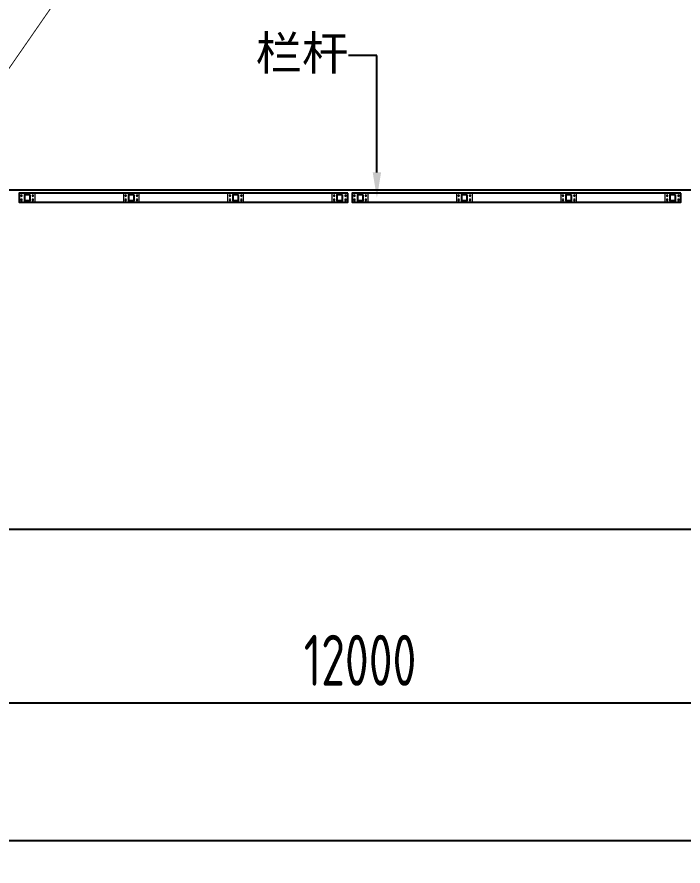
# Model space of a CAD drawing. Header units: millimetres. Extents: x 136606 to 1229059, y 82794 to 127566.
# Drawn here: x 762299 to 768179, y 101918 to 109411 of the extents above; entities that cross this region are included whole.
import ezdxf
from ezdxf import colors
from ezdxf.entities.mleader import LeaderData, LeaderLine
from ezdxf.math import Vec2, Vec3

# ---------------------------------------------------------------- set-up
doc = ezdxf.new("R2010")
doc.units = ezdxf.units.MM
doc.layers.add('HR-pontoon', color=161, linetype='Continuous')
doc.layers.add('方管', color=100, linetype='Continuous')
doc.layers.add('加强板', color=140, linetype='Continuous', lineweight=18)
doc.styles.add('hztxt', font='ros1.shx', dxfattribs={"width": 0.8, "bigfont": 'hztxt.shx'})
doc.styles.get("Standard").update_dxf_attribs({"font": 'arial.ttf'})
doc.dimstyles.new('DIM-150', dxfattribs={"dimscale": 150, "dimtxt": 3, "dimasz": 1, "dimexe": 1.5, "dimexo": 1.5, "dimgap": 1, "dimtad": 1, "dimdec": 1, "dimdsep": 46, "dimtxsty": 'hztxt', "dimblk": 'OBLIQUE', "dimcen": 0, "dimdle": 1.5, "dimclrd": 9, "dimclre": 9, "dimclrt": 2, "dimadec": 1, "dimazin": 0, "dimtfac": 1, "dimtdec": 1, "dimtix": 1, "dimtmove": 2, "dimatfit": 3, "dimldrblk": 'ARCHTICK', "dimfxl": 10, "dimtolj": 1, "dimtzin": 0, "dimarcsym": 1})

# ---------------------------------------------------------------- blocks, each defined once
blk = doc.blocks.new('_Oblique')
at = {"color": 0, "linetype": 'ByBlock', "lineweight": -2}
blk.add_line((-0.5, -0.5), (0.5, 0.5), dxfattribs=at)
blk = doc.blocks.new('*D668')
at = {"color": 9, "lineweight": -2, "transparency": 16777216}
for p, q in [((741298.3, 104662.2), (741298.3, 101918.3)), ((771328.3, 104662.2), (771328.3, 101918.3)), ((741073.3, 102143.3), (771553.3, 102143.3))]:
    blk.add_line(p, q, dxfattribs=at)
at = {"layer": 'Defpoints', "color": 0, "transparency": 16777216}
for p in [(741298.3, 104887.2), (771328.3, 104887.2), (771328.3, 102143.3)]:
    blk.add_point(p, dxfattribs=at)
at = {"color": 9, "lineweight": -2, "transparency": 16777216, "xscale": 150, "yscale": 150, "zscale": 150, "rotation": 180}
blk.add_blockref('_Oblique', (741298.3, 102143.3), dxfattribs=at)
at = {"color": 9, "lineweight": -2, "transparency": 16777216, "xscale": 150, "yscale": 150, "zscale": 150}
blk.add_blockref('_Oblique', (771328.3, 102143.3), dxfattribs=at)
at = {"color": 2, "transparency": 16777216, "insert": (756313.3, 102518.3), "char_height": 450, "attachment_point": 5, "style": 'hztxt'}
blk.add_mtext('\\A1;30030', dxfattribs=at)
blk = doc.blocks.new('_ArchTick')
at = {"color": 0, "linetype": 'ByBlock', "const_width": 0.15}
blk.add_lwpolyline([(-0.5, -0.5), (0.5, 0.5)], dxfattribs=at)
blk = doc.blocks.new('*D671')
at = {"color": 9, "lineweight": -2, "transparency": 16777216}
for p, q in [((759328.3, 104662.2), (759328.3, 103134)), ((771328.3, 104662.2), (771328.3, 103134)), ((759103.3, 103359), (771553.3, 103359))]:
    blk.add_line(p, q, dxfattribs=at)
at = {"layer": 'Defpoints', "color": 0, "transparency": 16777216}
for p in [(759328.3, 104887.2), (771328.3, 104887.2), (771328.3, 103359)]:
    blk.add_point(p, dxfattribs=at)
at = {"color": 9, "lineweight": -2, "transparency": 16777216, "xscale": 150, "yscale": 150, "zscale": 150, "rotation": 180}
blk.add_blockref('_Oblique', (759328.3, 103359), dxfattribs=at)
at = {"color": 9, "lineweight": -2, "transparency": 16777216, "xscale": 150, "yscale": 150, "zscale": 150}
blk.add_blockref('_Oblique', (771328.3, 103359), dxfattribs=at)
at = {"color": 2, "transparency": 16777216, "insert": (765328.3, 103734), "char_height": 450, "attachment_point": 5, "style": 'hztxt'}
blk.add_mtext('\\A1;12000', dxfattribs=at)
blk = doc.blocks.new('*U708')
at = {"layer": '加强板'}
blk.add_lwpolyline([(70, -40), (-70, -40), (-70, 40), (70, 40)], close=True, dxfattribs=at)
for points in [[(-54.2, 19), (-45.8, 19)], [(-50, 23.2), (-50, 14.8)], [(45.8, 19), (54.2, 19)], [(50, 23.2), (50, 14.8)], [(-54.2, -19), (-45.8, -19)], [(-50, -14.8), (-50, -23.2)], [(45.8, -19), (54.2, -19)], [(50, -14.8), (50, -23.2)]]:
    blk.add_lwpolyline(points, dxfattribs=at)
for centre in [(-50, 19), (50, 19), (-50, -19), (50, -19)]:
    blk.add_circle(centre, 7, dxfattribs=at)
at = {"layer": '方管', "color": 6}
blk.add_lwpolyline([(-25, 25), (25, 25), (25, -25), (-25, -25)], close=True, dxfattribs=at)
blk = doc.blocks.new('*U709')
at = {"color": 0, "linetype": 'ByBlock', "lineweight": -2, "transparency": 16777216}
for p in [(0, 0), (920, 0), (1840, 0), (2760, 0)]:
    blk.add_blockref('*U708', p, dxfattribs=at)
blk = doc.blocks.new('*U712')
at = {"layer": '加强板'}
blk.add_lwpolyline([(70, -40), (-70, -40), (-70, 40), (70, 40)], close=True, dxfattribs=at)
for points in [[(-54.2, 19), (-45.8, 19)], [(-50, 23.2), (-50, 14.8)], [(45.8, 19), (54.2, 19)], [(50, 23.2), (50, 14.8)], [(-54.2, -19), (-45.8, -19)], [(-50, -14.8), (-50, -23.2)], [(45.8, -19), (54.2, -19)], [(50, -14.8), (50, -23.2)]]:
    blk.add_lwpolyline(points, dxfattribs=at)
for centre in [(-50, 19), (50, 19), (-50, -19), (50, -19)]:
    blk.add_circle(centre, 7, dxfattribs=at)
at = {"layer": '方管', "color": 6}
blk.add_lwpolyline([(-25, 25), (25, 25), (25, -25), (-25, -25)], close=True, dxfattribs=at)
blk = doc.blocks.new('*U713')
at = {"color": 0, "linetype": 'ByBlock', "lineweight": -2, "transparency": 16777216}
for p in [(0, 0), (920, 0), (1840, 0), (2760, 0)]:
    blk.add_blockref('*U712', p, dxfattribs=at)
blk = doc.blocks.new('*U1663')
at = {"color": 1, "const_width": 8.4}
blk.add_lwpolyline([(3968.6, 5733.4), (-3981.8, -5736)], dxfattribs=at)
blk = doc.blocks.new('*U1664')
at = {"color": 0, "linetype": 'ByBlock', "lineweight": -2, "transparency": 16777216}
blk.add_blockref('*U1663', (0, 0), dxfattribs=at)
blk = doc.blocks.new('*U1653')
blk.add_blockref('*U1664', (37.7, -146.7))
blk = doc.blocks.new('*U1654')
at = {"color": 0, "linetype": 'ByBlock', "lineweight": -2, "transparency": 16777216}
blk.add_blockref('*U1653', (0, 0), dxfattribs=at)

msp = doc.modelspace()

# ---------------------------------------------------------------- linework, layer by layer
for points in [[(765219.2577, 107856.2041), (762319.2577, 107856.2041), (762319.2577, 107776.2041), (765219.2577, 107776.2041)], [(768159.2577, 107856.2041), (765259.2577, 107856.2041), (765259.2577, 107776.2041), (768159.2577, 107776.2041)]]:
    msp.add_lwpolyline(points, close=True)
at = {"layer": 'HR-pontoon'}
msp.add_lwpolyline([(771328.2577, 107887.2047), (771328.2578, 104887.2047), (759328.2578, 104887.2046), (759328.2577, 107887.2046)], close=True, dxfattribs=at)

# ---------------------------------------------------------------- block references
msp.add_blockref('*U1654', (765537.13, 113922.7138))
at = {"xscale": -1}
for name, p in [('*U713', (765149.2577, 107816.2041)), ('*U709', (768089.2577, 107816.2041))]:
    msp.add_blockref(name, p, dxfattribs=at)

# ---------------------------------------------------------------- dimensions: what is measured, and where the dimension line sits
for base, p1, picture, middle in [((771328.2593, 102143.2932), (741298.2577, 104887.2047), '*D668', (756313.2585, 102518.2932)), ((771328.2593, 103359.0154), (759328.2585, 104887.2054), '*D671', (765328.2589, 103734.0154))]:
    dim = msp.add_linear_dim(base=base, p1=p1, p2=(771328.2593, 104887.2047), dimstyle='DIM-150')
    dim.commit()
    dim.dimension.update_dxf_attribs({"geometry": picture, "text_midpoint": middle})

# ---------------------------------------------------------------- leaders
ml = msp.add_multileader_mtext('Standard')
ml.set_content('{\\fSimSun|b0|i0|c134|p2;栏杆}', color=256)
ml.set_leader_properties()
ml.build(insert=Vec2(0, 0))
ml.multileader.update_dxf_attribs({"dogleg_length": 500, "arrow_head_size": 225})
ctx = ml.context
ctx.base_point, ctx.char_height, ctx.arrow_head_size, ctx.landing_gap_size, ctx.plane_origin = Vec3(764405.7852, 109071.1575), 300, 225, 0.5, Vec3(766619.0802, 109071.1575)
notes = []
notes.append((ctx, [(0, (1, 1, 0), (765476.7852, 109071.1575), (-1, 0), 250, [(0, [(765476.7852, 107814.6478)], 0, [])])]))
ctx.mtext.insert, ctx.mtext.flow_direction = Vec3(764406.2852, 109242.8241), 5
for ctx, leaders in notes:
    for number, flags, end, landing, length, lines in leaders:
        leader = LeaderData()
        leader.index, (leader.has_last_leader_line, leader.has_dogleg_vector, leader.attachment_direction) = number, flags
        leader.last_leader_point, leader.dogleg_vector, leader.dogleg_length = Vec3(end), Vec3(landing), length
        for number, points, colour, breaks in lines:
            line = LeaderLine()
            line.index, line.vertices, line.color, line.breaks = number, Vec3.list(points), colors.encode_raw_color(colour), breaks
            leader.lines.append(line)
        ctx.leaders.append(leader)

doc.saveas('drawing.dxf')
